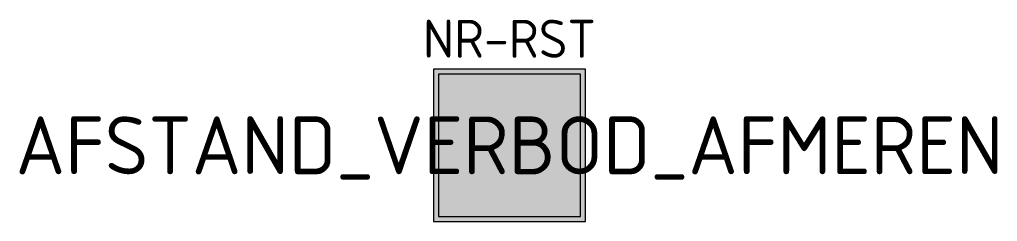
# Model space of a CAD drawing. Header units: metres. Extents: x -32.2 to 32.1, y 0 to 13.3.
import ezdxf
from ezdxf.enums import TextEntityAlignment as Align

# ---------------------------------------------------------------- set-up
doc = ezdxf.new("R2010")
doc.units = ezdxf.units.M
doc.styles.add('NLC-ISO-RVV', font='NLCS-RVV.ttf')
doc.styles.add('NLCS-ISO', font='NLCS-ISO.ttf')

msp = doc.modelspace()

# ---------------------------------------------------------------- hatches: boundary and pattern name
at = {"true_color": 0xf1f0ea}
h = msp.add_hatch(color=7, dxfattribs=at)
h.dxf.hatch_style = 1
h.paths.add_polyline_path([(5, 0), (5, 10), (-5, 10), (-5, 0)])
h.paths.add_polyline_path([(4.67, 0.33), (4.67, 9.67), (-4.67, 9.67), (-4.67, 0.33)], flags=16)
at = {"true_color": 0x005b8c}
h = msp.add_hatch(color=146, dxfattribs=at)
h.dxf.hatch_style = 1
h.paths.add_polyline_path([(4.67, 0.33), (4.67, 9.67), (-4.67, 9.67), (-4.67, 0.33)])

# ---------------------------------------------------------------- linework, layer by layer
at = {"color": 146}
msp.add_lwpolyline([(5, 0), (5, 10), (-5, 10), (-5, 0)], close=True, dxfattribs=at)
at = {"color": 7}
msp.add_lwpolyline([(4.67, 0.33), (4.67, 9.67), (-4.67, 9.67), (-4.67, 0.33)], close=True, dxfattribs=at)

# ---------------------------------------------------------------- texts
at = {"style": 'NLCS-ISO'}
msp.add_attdef('NR-RST', text='E.5.1', height=2.5, dxfattribs=at).set_placement((0, 10), align=Align.BOTTOM_CENTER)
at = {"color": 7, "true_color": 0xf1f0ea, "style": 'NLC-ISO-RVV'}
msp.add_attdef('AFSTAND_VERBOD_AFMEREN', text='', height=3.8, dxfattribs=at).set_placement((0, 5), align=Align.MIDDLE_CENTER)

doc.saveas('drawing.dxf')
